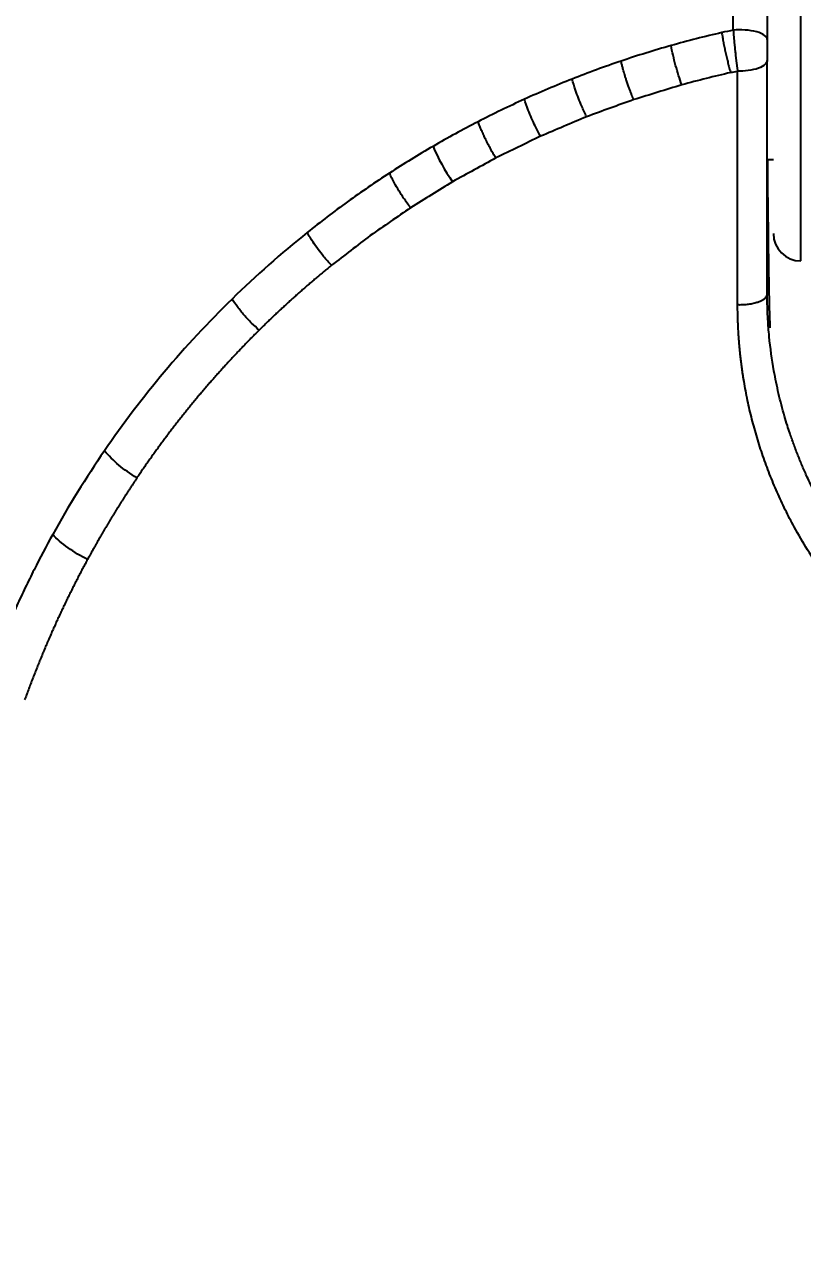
# Model space of a CAD drawing. Header units: millimetres. Extents: x 0 to 2520, y 0 to 1796.
# Drawn here: x 864.17 to 892.56, y 1175.05 to 1220.1 of the extents above; entities that cross this region are included whole.
import ezdxf

# ---------------------------------------------------------------- set-up
doc = ezdxf.new("R2010")
doc.units = ezdxf.units.MM
doc.header["$LTSCALE"] = 50
doc.styles.add('style1', font='gbeitc.shx')
doc.styles.add('유형1', font='gbeitc.shx', dxfattribs={"height": 8})
doc.dimstyles.new('ISO-25', dxfattribs={"dimtxt": 2.5, "dimasz": 3, "dimexe": 1.25, "dimexo": 0.5, "dimgap": 1, "dimtad": 3, "dimtoh": 1, "dimdsep": 46, "dimtxsty": '유형1', "dimcen": 2.5, "dimclrd": 5, "dimclre": 5, "dimclrt": 5, "dimadec": 0, "dimazin": 0, "dimtfac": 1, "dimtmove": 0, "dimatfit": 3, "dimfxl": 1, "dimarcsym": 0})

# ---------------------------------------------------------------- blocks, each defined once
blk = doc.blocks.new('*D4')
at = {"color": 2, "linetype": 'Continuous', "lineweight": -2}
for p, q in [((766.879, 1089.075), (766.879, 1306.611)), ((1212.102, 1085.212), (1212.102, 1306.611)), ((778.879, 1304.111), (1200.102, 1304.111))]:
    blk.add_line(p, q, dxfattribs=at)
at = {"color": 2, "linetype": 'Continuous'}
for points in [[(778.879, 1306.111), (778.879, 1302.111), (766.879, 1304.111)], [(1200.102, 1306.111), (1200.102, 1302.111), (1212.102, 1304.111)]]:
    blk.add_solid(points, dxfattribs=at)
at = {"layer": 'Defpoints', "color": 0, "linetype": 'Continuous'}
for p in [(1212.102, 1304.111), (766.879, 1087.075), (1212.102, 1083.212)]:
    blk.add_point(p, dxfattribs=at)
at = {"color": 2, "linetype": 'Continuous', "insert": (989.49, 1313.111), "char_height": 16, "attachment_point": 5, "style": 'style1'}
blk.add_mtext('445.22', dxfattribs=at)

msp = doc.modelspace()

# ---------------------------------------------------------------- linework, layer by layer
at = {"color": 7, "linetype": 'Continuous'}
for p, q in [((892.509, 1211.47), (892.509, 1232.97)), ((891.281, 1215.177), (891.509, 1215.175))]:
    msp.add_line(p, q, dxfattribs=at)
msp.add_arc((892.509, 1212.47), 1, 180, 270, dxfattribs=at)
msp.add_ellipse((879.966, 1215.129), major_axis=(1.009, -1.727), ratio=0.28012, start_param=4.24589, end_param=5.005017, dxfattribs=at)
for points, degree, knots in [([(890.045, 1219.898), (890.045, 1219.936), (890.045, 1220.011), (890.045, 1220.124), (890.045, 1220.237), (890.045, 1220.35), (890.045, 1220.463), (890.045, 1220.576), (890.045, 1220.689), (890.045, 1220.803), (890.045, 1220.916), (890.045, 1221.029), (890.045, 1221.143), (890.045, 1221.256), (890.045, 1221.37), (890.046, 1221.484), (890.046, 1221.597), (890.046, 1221.711), (890.046, 1221.825), (890.046, 1221.939), (890.046, 1222.053), (890.046, 1222.167), (890.046, 1222.281), (890.046, 1222.395), (890.046, 1222.509), (890.046, 1222.623), (890.046, 1222.737), (890.047, 1222.852), (890.047, 1222.966), (890.047, 1223.08), (890.047, 1223.195), (890.047, 1223.309), (890.047, 1223.424), (890.047, 1223.538), (890.047, 1223.653), (890.047, 1223.768), (890.047, 1223.882), (890.048, 1223.997), (890.048, 1224.112), (890.048, 1224.226), (890.048, 1224.341), (890.048, 1224.603), (890.049, 1225.015), (890.05, 1225.58), (890.051, 1226.156), (890.052, 1226.742), (890.053, 1227.339), (890.054, 1227.945), (890.054, 1228.561), (890.055, 1229.361), (890.055, 1230.344), (890.054, 1231.506), (890.053, 1232.679), (890.052, 1233.522), (890.052, 1234.042), (890.051, 1234.239), (890.051, 1234.434), (890.051, 1234.627), (890.051, 1234.818), (890.051, 1235.007), (890.051, 1235.194), (890.051, 1235.379), (890.051, 1235.562), (890.051, 1235.743), (890.051, 1235.922), (890.051, 1236.099), (890.051, 1236.274), (890.051, 1236.447), (890.051, 1236.618), (890.052, 1236.788), (890.052, 1236.955), (890.052, 1237.12), (890.053, 1237.284), (890.053, 1237.446), (890.053, 1237.606), (890.054, 1237.763), (890.054, 1237.919), (890.055, 1238.074), (890.055, 1238.226), (890.055, 1238.327), (890.055, 1238.377)], 3, [0, 0, 0, 0, 0.005442, 0.010893, 0.016352, 0.021819, 0.027294, 0.032778, 0.03827, 0.04377, 0.049279, 0.054796, 0.060321, 0.065854, 0.071396, 0.076946, 0.082504, 0.088071, 0.093646, 0.099229, 0.104821, 0.110421, 0.116029, 0.121646, 0.12727, 0.132904, 0.138545, 0.144196, 0.149854, 0.155521, 0.161196, 0.166879, 0.172571, 0.178272, 0.183981, 0.189698, 0.195424, 0.201158, 0.2069, 0.212651, 0.218411, 0.224178, 0.252071, 0.280712, 0.310106, 0.340248, 0.371132, 0.40276, 0.435134, 0.468255, 0.529973, 0.593479, 0.658772, 0.725847, 0.737313, 0.748706, 0.760025, 0.771271, 0.782444, 0.793543, 0.804568, 0.81552, 0.826398, 0.837202, 0.847933, 0.85859, 0.869173, 0.879683, 0.890118, 0.900479, 0.910766, 0.920979, 0.931117, 0.941181, 0.951171, 0.961086, 0.970926, 0.980692, 0.990383, 1, 1, 1, 1]), ([(891.281, 1237.727), (891.281, 1235.832), (891.281, 1233.681), (891.281, 1231.568), (891.281, 1229.271), (891.281, 1224.67), (891.281, 1219.554)], 2, [0, 0, 0, 0.25, 0.25, 0.5, 0.5, 1, 1, 1]), ([(891.281, 1219.554), (891.281, 1219.647), (891.153, 1219.762), (890.644, 1219.904), (890.299, 1219.92), (890.045, 1219.898)], 3, [0, 0, 0, 0, 0.5, 0.5, 1, 1, 1, 1]), ([(890.045, 1219.898), (890.045, 1219.898), (890.045, 1219.897), (890.045, 1219.895), (890.045, 1219.894), (890.045, 1219.891), (890.045, 1219.889), (890.046, 1219.883), (890.046, 1219.879), (890.047, 1219.868), (890.047, 1219.86), (890.049, 1219.838), (890.05, 1219.822), (890.053, 1219.776), (890.055, 1219.746), (890.063, 1219.653), (890.068, 1219.59), (890.076, 1219.495), (890.079, 1219.463), (890.085, 1219.399), (890.088, 1219.367), (890.097, 1219.271), (890.103, 1219.208), (890.116, 1219.081), (890.123, 1219.018), (890.137, 1218.892), (890.144, 1218.829), (890.159, 1218.704), (890.167, 1218.642), (890.183, 1218.521), (890.191, 1218.461), (890.2, 1218.402)], 3, [0, 0, 0, 0, 0.001953, 0.001953, 0.003906, 0.003906, 0.007812, 0.007812, 0.015625, 0.015625, 0.03125, 0.03125, 0.0625, 0.0625, 0.125, 0.125, 0.25, 0.25, 0.3125, 0.3125, 0.375, 0.375, 0.5, 0.5, 0.625, 0.625, 0.75, 0.75, 0.875, 0.875, 1, 1, 1, 1]), ([(888.164, 1217.898), (888.125, 1218.008), (888.085, 1218.124), (888.01, 1218.363), (887.973, 1218.487), (887.905, 1218.735), (887.874, 1218.859), (887.817, 1219.102), (887.792, 1219.22), (887.771, 1219.332)], 3, [0, 0, 0, 0, 0.25, 0.25, 0.5, 0.5, 0.75, 0.75, 1, 1, 1, 1]), ([(891.281, 1219.554), (891.281, 1219.368), (891.281, 1219.17), (891.281, 1218.977), (891.281, 1218.79)], 2, [0, 0, 0, 0.5, 0.5, 1, 1, 1]), ([(886.407, 1217.36), (886.404, 1217.366), (886.399, 1217.379), (886.389, 1217.401), (886.379, 1217.427), (886.367, 1217.457), (886.353, 1217.49), (886.338, 1217.528), (886.321, 1217.57), (886.304, 1217.616), (886.284, 1217.666), (886.264, 1217.721), (886.242, 1217.779), (886.22, 1217.843), (886.196, 1217.911), (886.171, 1217.983), (886.142, 1218.07), (886.111, 1218.168), (886.079, 1218.272), (886.051, 1218.366), (886.027, 1218.451), (886.006, 1218.526), (885.989, 1218.592), (885.974, 1218.648), (885.963, 1218.695), (885.953, 1218.733), (885.948, 1218.756), (885.945, 1218.766)], 3, [0, 0, 0, 0, 0.01387, 0.03045, 0.049756, 0.071808, 0.096626, 0.124228, 0.154634, 0.187861, 0.223923, 0.262834, 0.304603, 0.349231, 0.396711, 0.447026, 0.500147, 0.578638, 0.650808, 0.716588, 0.775961, 0.828951, 0.875601, 0.915967, 0.950113, 0.978103, 1, 1, 1, 1]), ([(891.281, 1218.79), (891.281, 1218.694), (891.173, 1218.581), (890.744, 1218.427), (890.444, 1218.395), (890.2, 1218.402)], 3, [0, 0, 0, 0, 0.5, 0.5, 1, 1, 1, 1]), ([(884.686, 1216.734), (884.627, 1216.854), (884.525, 1217.077), (884.389, 1217.411), (884.266, 1217.752), (884.194, 1217.983), (884.159, 1218.111)], 3, [0, 0, 0, 0, 0.287431, 0.497026, 0.706622, 1, 1, 1, 1]), ([(883.009, 1216.023), (882.943, 1216.14), (882.829, 1216.358), (882.677, 1216.686), (882.539, 1217.02), (882.458, 1217.247), (882.417, 1217.372)], 3, [0, 0, 0, 0, 0.287514, 0.497217, 0.70692, 1, 1, 1, 1]), ([(891.391, 1209.033), (891.372, 1209.499), (891.337, 1211.408), (891.314, 1213.517), (891.3, 1215.16)], 3, [0, 0, 0, 0, 0.252057, 1, 1, 1, 1]), ([(878.263, 1213.414), (878.177, 1213.524), (878.029, 1213.727), (877.831, 1214.034), (877.65, 1214.346), (877.544, 1214.559), (877.49, 1214.677)], 3, [0, 0, 0, 0, 0.291661, 0.499996, 0.708331, 1, 1, 1, 1]), ([(875.374, 1211.31), (875.278, 1211.411), (875.109, 1211.601), (874.882, 1211.892), (874.674, 1212.191), (874.55, 1212.396), (874.489, 1212.51)], 3, [0, 0, 0, 0, 0.287425, 0.497081, 0.706736, 1, 1, 1, 1]), ([(875.374, 1211.31), (875.351, 1211.291), (875.305, 1211.254), (875.236, 1211.197), (875.167, 1211.141), (875.098, 1211.084), (875.03, 1211.027), (874.961, 1210.97), (874.893, 1210.913), (874.825, 1210.856), (874.757, 1210.798), (874.689, 1210.741), (874.622, 1210.683), (874.554, 1210.625), (874.487, 1210.567), (874.42, 1210.509), (874.353, 1210.451), (874.286, 1210.392), (874.219, 1210.334), (874.153, 1210.275), (874.087, 1210.216), (874.021, 1210.157), (873.955, 1210.098), (873.889, 1210.038), (873.823, 1209.979), (873.758, 1209.919), (873.693, 1209.859), (873.628, 1209.799), (873.563, 1209.739), (873.498, 1209.679), (873.433, 1209.619), (873.369, 1209.558), (873.305, 1209.497), (873.24, 1209.437), (873.177, 1209.376), (873.113, 1209.314), (873.049, 1209.253), (872.986, 1209.192), (872.922, 1209.13), (872.859, 1209.068), (872.796, 1209.007), (872.755, 1208.965), (872.734, 1208.945)], 3, [0, 0, 0, 0, 0.025055, 0.050105, 0.075152, 0.100195, 0.125233, 0.150268, 0.1753, 0.200327, 0.225352, 0.250373, 0.275391, 0.300405, 0.325417, 0.350426, 0.375432, 0.400436, 0.425437, 0.450435, 0.475431, 0.500425, 0.525417, 0.550407, 0.575395, 0.600381, 0.625366, 0.650348, 0.67533, 0.70031, 0.725288, 0.750266, 0.775243, 0.800218, 0.825193, 0.850167, 0.87514, 0.900113, 0.925085, 0.950057, 0.975028, 1, 1, 1, 1]), ([(872.734, 1208.945), (872.641, 1209.025), (872.5, 1209.156), (872.318, 1209.344), (872.184, 1209.491), (872.058, 1209.641), (871.901, 1209.84), (871.8, 1209.986), (871.741, 1210.079)], 3, [0, 0, 0, 0, 0.245367, 0.371191, 0.497015, 0.62284, 0.748664, 1, 1, 1, 1]), ([(905.543, 1192.951), (905.522, 1192.953), (905.478, 1192.957), (905.412, 1192.964), (905.347, 1192.971), (905.282, 1192.979), (905.216, 1192.986), (905.151, 1192.994), (905.086, 1193.002), (905.02, 1193.011), (904.955, 1193.019), (904.89, 1193.028), (904.825, 1193.037), (904.76, 1193.047), (904.695, 1193.056), (904.63, 1193.066), (904.565, 1193.076), (904.5, 1193.087), (904.436, 1193.097), (904.371, 1193.108), (904.306, 1193.119), (904.242, 1193.131), (904.177, 1193.142), (904.112, 1193.154), (904.048, 1193.166), (903.983, 1193.178), (903.919, 1193.191), (903.855, 1193.204), (903.79, 1193.217), (903.726, 1193.23), (903.662, 1193.244), (903.598, 1193.258), (903.533, 1193.272), (903.469, 1193.286), (903.405, 1193.301), (903.341, 1193.316), (903.277, 1193.331), (903.213, 1193.346), (903.15, 1193.362), (903.086, 1193.378), (903.022, 1193.394), (902.958, 1193.41), (902.895, 1193.427), (902.831, 1193.444), (902.767, 1193.461), (902.704, 1193.478), (902.64, 1193.496), (902.577, 1193.514), (902.514, 1193.532), (902.45, 1193.55), (902.387, 1193.569), (902.324, 1193.588), (902.261, 1193.607), (902.197, 1193.626), (902.134, 1193.646), (902.071, 1193.666), (902.008, 1193.686), (901.945, 1193.706), (901.882, 1193.727), (901.617, 1193.815), (901.154, 1193.981), (900.501, 1194.245), (899.858, 1194.537), (899.227, 1194.856), (898.577, 1195.219), (897.915, 1195.629), (897.244, 1196.09), (896.594, 1196.584), (895.917, 1197.152), (895.222, 1197.802), (894.521, 1198.541), (893.875, 1199.31), (893.283, 1200.102), (892.747, 1200.914), (892.303, 1201.679), (891.937, 1202.386), (891.638, 1203.029), (891.366, 1203.685), (891.122, 1204.349), (890.906, 1205.021), (890.72, 1205.696), (890.561, 1206.379), (890.467, 1206.879), (890.415, 1207.194), (890.395, 1207.32), (890.377, 1207.447), (890.359, 1207.574), (890.342, 1207.701), (890.326, 1207.828), (890.311, 1207.955), (890.297, 1208.082), (890.284, 1208.209), (890.272, 1208.337), (890.261, 1208.464), (890.251, 1208.592), (890.242, 1208.72), (890.233, 1208.847), (890.226, 1208.975), (890.22, 1209.104), (890.214, 1209.232), (890.21, 1209.36), (890.207, 1209.488), (890.204, 1209.617), (890.203, 1209.746), (890.202, 1209.831), (890.202, 1209.874)], 3, [0, 0, 0, 0, 0.002538, 0.005074, 0.00761, 0.010145, 0.012679, 0.015213, 0.017746, 0.020278, 0.022809, 0.02534, 0.027871, 0.0304, 0.03293, 0.035459, 0.037988, 0.040516, 0.043045, 0.045573, 0.048101, 0.050628, 0.053156, 0.055684, 0.058211, 0.060739, 0.063267, 0.065795, 0.068323, 0.070852, 0.073381, 0.07591, 0.078439, 0.080969, 0.0835, 0.086031, 0.088562, 0.091094, 0.093627, 0.09616, 0.098695, 0.10123, 0.103765, 0.106302, 0.10884, 0.111379, 0.113918, 0.116459, 0.119001, 0.121544, 0.124088, 0.126633, 0.12918, 0.131728, 0.134278, 0.136829, 0.139381, 0.141935, 0.144491, 0.147048, 0.174256, 0.201485, 0.228792, 0.256233, 0.283866, 0.315584, 0.347387, 0.379362, 0.4116, 0.451796, 0.492205, 0.532998, 0.572002, 0.611162, 0.650625, 0.679435, 0.708329, 0.737362, 0.766586, 0.795507, 0.824427, 0.853393, 0.882453, 0.887775, 0.893098, 0.898421, 0.903744, 0.909069, 0.914394, 0.919722, 0.925051, 0.930382, 0.935716, 0.941052, 0.946391, 0.951733, 0.957079, 0.962428, 0.967781, 0.973139, 0.978501, 0.983868, 0.98924, 0.994617, 1, 1, 1, 1]), ([(905.707, 1194.34), (905.701, 1194.341), (905.669, 1194.344), (905.605, 1194.35), (905.509, 1194.361), (905.285, 1194.386), (904.941, 1194.432), (904.56, 1194.494), (904.257, 1194.55), (904.031, 1194.595), (903.782, 1194.649), (903.335, 1194.753), (902.821, 1194.892), (902.121, 1195.112), (901.575, 1195.31), (901.014, 1195.539), (900.597, 1195.723), (900.243, 1195.892), (900.005, 1196.012), (899.858, 1196.088), (899.712, 1196.166), (899.544, 1196.257), (899.355, 1196.363), (899.158, 1196.477), (898.877, 1196.646), (898.431, 1196.927), (897.939, 1197.268), (897.482, 1197.611), (897.134, 1197.889), (896.699, 1198.256), (896.261, 1198.656), (895.893, 1199.021), (895.679, 1199.244), (895.552, 1199.38), (895.443, 1199.498), (895.335, 1199.618), (895.212, 1199.758), (895.074, 1199.917), (894.932, 1200.088), (894.777, 1200.279), (894.595, 1200.51), (894.375, 1200.803), (894.135, 1201.139), (893.81, 1201.62), (893.507, 1202.112), (893.166, 1202.72), (892.936, 1203.168), (892.722, 1203.623), (892.595, 1203.908), (892.484, 1204.174), (892.403, 1204.375), (892.325, 1204.577), (892.249, 1204.78), (892.176, 1204.984), (892.099, 1205.21), (892.01, 1205.483), (891.907, 1205.825), (891.762, 1206.35), (891.633, 1206.902), (891.474, 1207.733), (891.368, 1208.5), (891.3, 1209.378), (891.283, 1209.873), (891.281, 1210.18), (891.281, 1210.239), (891.281, 1210.263)], 3, [0, 0, 0, 0, 0.000781, 0.003906, 0.007812, 0.0125, 0.03125, 0.05, 0.059375, 0.06875, 0.078125, 0.090625, 0.125, 0.14375, 0.18125, 0.196875, 0.21875, 0.2375, 0.245312, 0.251562, 0.257812, 0.265625, 0.275, 0.284375, 0.29375, 0.315625, 0.35, 0.36875, 0.3875, 0.40625, 0.440625, 0.4625, 0.471875, 0.479687, 0.485937, 0.492187, 0.5, 0.509375, 0.51875, 0.528125, 0.540625, 0.55625, 0.575, 0.59375, 0.63125, 0.65, 0.684375, 0.696875, 0.715625, 0.725, 0.734375, 0.74375, 0.753125, 0.7625, 0.771875, 0.784375, 0.8, 0.81875, 0.85625, 0.875, 0.93125, 0.959375, 0.992187, 0.996875, 1, 1, 1, 1]), ([(872.734, 1208.945), (872.711, 1208.922), (872.667, 1208.878), (872.6, 1208.812), (872.534, 1208.745), (872.467, 1208.678), (872.401, 1208.611), (872.335, 1208.544), (872.27, 1208.476), (872.204, 1208.409), (872.139, 1208.341), (872.074, 1208.273), (872.009, 1208.205), (871.944, 1208.137), (871.88, 1208.069), (871.815, 1208), (871.751, 1207.932), (871.687, 1207.863), (871.624, 1207.794), (871.56, 1207.725), (871.497, 1207.656), (871.434, 1207.586), (871.371, 1207.517), (871.308, 1207.447), (871.245, 1207.377), (871.183, 1207.307), (871.121, 1207.237), (871.059, 1207.167), (870.997, 1207.096), (870.936, 1207.026), (870.874, 1206.955), (870.813, 1206.884), (870.752, 1206.813), (870.692, 1206.742), (870.631, 1206.671), (870.571, 1206.599), (870.511, 1206.528), (870.451, 1206.456), (870.391, 1206.384), (870.332, 1206.312), (870.272, 1206.24), (870.213, 1206.168), (870.154, 1206.095), (870.095, 1206.022), (870.037, 1205.95), (869.978, 1205.877), (869.92, 1205.804), (869.862, 1205.73), (869.805, 1205.657), (869.747, 1205.584), (869.69, 1205.51), (869.633, 1205.436), (869.576, 1205.362), (869.519, 1205.288), (869.462, 1205.214), (869.406, 1205.14), (869.35, 1205.065), (869.294, 1204.99), (869.238, 1204.916), (869.183, 1204.841), (869.127, 1204.766), (869.072, 1204.69), (869.017, 1204.615), (868.962, 1204.54), (868.908, 1204.464), (868.853, 1204.388), (868.799, 1204.312), (868.745, 1204.236), (868.691, 1204.16), (868.638, 1204.084), (868.585, 1204.007), (868.531, 1203.931), (868.478, 1203.854), (868.426, 1203.777), (868.373, 1203.7), (868.321, 1203.623), (868.286, 1203.571), (868.269, 1203.545)], 3, [0, 0, 0, 0, 0.01335, 0.026699, 0.040045, 0.05339, 0.066733, 0.080075, 0.093415, 0.106753, 0.12009, 0.133426, 0.14676, 0.160093, 0.173425, 0.186756, 0.200085, 0.213414, 0.226741, 0.240068, 0.253394, 0.266719, 0.280043, 0.293367, 0.306689, 0.320012, 0.333334, 0.346655, 0.359976, 0.373297, 0.386617, 0.399938, 0.413258, 0.426578, 0.439898, 0.453218, 0.466537, 0.479858, 0.493178, 0.506498, 0.519819, 0.53314, 0.546462, 0.559783, 0.573106, 0.586429, 0.599752, 0.613077, 0.626402, 0.639727, 0.653054, 0.666381, 0.67971, 0.693039, 0.706369, 0.719701, 0.733033, 0.746367, 0.759702, 0.773038, 0.786376, 0.799715, 0.813055, 0.826397, 0.83974, 0.853085, 0.866432, 0.87978, 0.893131, 0.906482, 0.919836, 0.933192, 0.946549, 0.959909, 0.973271, 0.986634, 1, 1, 1, 1]), ([(868.269, 1203.545), (868.036, 1203.698), (867.571, 1204.004), (867.245, 1204.357), (867.081, 1204.534)], 3, [0, 0, 0, 0, 0.500005, 1, 1, 1, 1]), ([(868.269, 1203.545), (868.25, 1203.518), (868.213, 1203.463), (868.158, 1203.38), (868.103, 1203.297), (868.048, 1203.214), (867.994, 1203.131), (867.939, 1203.047), (867.885, 1202.964), (867.832, 1202.88), (867.778, 1202.797), (867.725, 1202.713), (867.672, 1202.629), (867.619, 1202.544), (867.566, 1202.46), (867.514, 1202.376), (867.462, 1202.291), (867.41, 1202.206), (867.358, 1202.121), (867.306, 1202.036), (867.255, 1201.951), (867.204, 1201.866), (867.153, 1201.78), (867.103, 1201.695), (867.053, 1201.609), (867.003, 1201.523), (866.953, 1201.437), (866.903, 1201.351), (866.854, 1201.265), (866.805, 1201.179), (866.756, 1201.092), (866.707, 1201.005), (866.659, 1200.919), (866.611, 1200.832), (866.563, 1200.745), (866.515, 1200.657), (866.483, 1200.599), (866.468, 1200.57)], 3, [0, 0, 0, 0, 0.028536, 0.057073, 0.08561, 0.114149, 0.142689, 0.17123, 0.199772, 0.228316, 0.256862, 0.285409, 0.313958, 0.34251, 0.371063, 0.399619, 0.428176, 0.456737, 0.4853, 0.513865, 0.542434, 0.571005, 0.599579, 0.628157, 0.656737, 0.685321, 0.713909, 0.7425, 0.771095, 0.799693, 0.828296, 0.856903, 0.885513, 0.914128, 0.942748, 0.971372, 1, 1, 1, 1]), ([(865.194, 1201.479), (864.959, 1201.055), (864.733, 1200.626), (864.406, 1199.979), (864.299, 1199.762), (864.141, 1199.435), (864.037, 1199.217), (863.884, 1198.888), (863.734, 1198.557), (863.637, 1198.336), (863.493, 1198.005), (863.399, 1197.785), (863.214, 1197.339), (863.124, 1197.114), (862.947, 1196.664), (862.861, 1196.438), (862.777, 1196.213)], 3, [0, 0, 0, 0, 0.25, 0.25, 0.375, 0.375, 0.4375, 0.5, 0.5625, 0.625, 0.625, 0.75, 0.75, 0.875, 0.875, 1, 1, 1, 1]), ([(866.468, 1200.57), (866.452, 1200.542), (866.422, 1200.485), (866.376, 1200.4), (866.331, 1200.315), (866.285, 1200.229), (866.24, 1200.144), (866.196, 1200.058), (866.151, 1199.973), (866.107, 1199.887), (866.063, 1199.801), (866.019, 1199.715), (865.975, 1199.629), (865.932, 1199.542), (865.888, 1199.456), (865.845, 1199.369), (865.803, 1199.283), (865.76, 1199.196), (865.718, 1199.109), (865.675, 1199.022), (865.634, 1198.935), (865.592, 1198.847), (865.55, 1198.76), (865.509, 1198.672), (865.468, 1198.585), (865.427, 1198.497), (865.387, 1198.409), (865.346, 1198.321), (865.306, 1198.233), (865.266, 1198.144), (865.226, 1198.056), (865.187, 1197.967), (865.148, 1197.879), (865.109, 1197.79), (865.07, 1197.701), (865.031, 1197.612), (864.993, 1197.523), (864.955, 1197.434), (864.917, 1197.344), (864.879, 1197.255), (864.841, 1197.165), (864.804, 1197.075), (864.767, 1196.986), (864.73, 1196.896), (864.694, 1196.805), (864.657, 1196.715), (864.621, 1196.625), (864.585, 1196.535), (864.549, 1196.444), (864.514, 1196.353), (864.478, 1196.263), (864.443, 1196.172), (864.408, 1196.081), (864.374, 1195.989), (864.339, 1195.898), (864.305, 1195.807), (864.271, 1195.715), (864.237, 1195.624), (864.204, 1195.532), (864.182, 1195.471), (864.17, 1195.44)], 3, [0, 0, 0, 0, 0.017118, 0.034239, 0.051363, 0.068491, 0.085622, 0.102757, 0.119895, 0.137037, 0.154182, 0.171332, 0.188485, 0.205642, 0.222802, 0.239967, 0.257136, 0.274309, 0.291486, 0.308667, 0.325853, 0.343043, 0.360237, 0.377436, 0.394639, 0.411846, 0.429059, 0.446276, 0.463497, 0.480724, 0.497955, 0.515191, 0.532432, 0.549678, 0.566929, 0.584185, 0.601447, 0.618713, 0.635985, 0.653262, 0.670545, 0.687832, 0.705126, 0.722425, 0.739729, 0.757039, 0.774355, 0.791676, 0.809004, 0.826337, 0.843676, 0.861021, 0.878372, 0.895729, 0.913092, 0.930461, 0.947836, 0.965218, 0.982606, 1, 1, 1, 1])]:
    msp.add_open_spline(points, degree=degree, knots=knots, dxfattribs=at)
for points in [[(889.624, 1219.805), (889.312, 1219.734), (889.003, 1219.66), (888.694, 1219.581)], [(890.045, 1219.898), (889.904, 1219.868), (889.764, 1219.837), (889.624, 1219.805)], [(887.771, 1219.332), (887.156, 1219.159), (886.548, 1218.97), (885.945, 1218.766)], [(888.694, 1219.581), (888.385, 1219.502), (888.077, 1219.419), (887.771, 1219.332)], [(885.945, 1218.766), (885.343, 1218.562), (884.747, 1218.343), (884.159, 1218.111)], [(884.159, 1218.111), (883.571, 1217.879), (882.99, 1217.632), (882.417, 1217.372)], [(889.054, 1218.134), (888.757, 1218.055), (888.461, 1217.977), (888.164, 1217.898)], [(889.949, 1218.347), (889.651, 1218.276), (889.352, 1218.205), (889.054, 1218.134)], [(889.949, 1218.347), (890.033, 1218.366), (890.116, 1218.384), (890.2, 1218.402)], [(890.202, 1209.874), (890.201, 1212.637), (890.2, 1215.478), (890.2, 1218.402)], [(888.164, 1217.898), (887.578, 1217.719), (886.992, 1217.539), (886.407, 1217.36)], [(882.417, 1217.372), (881.844, 1217.112), (881.28, 1216.839), (880.724, 1216.552)], [(886.407, 1217.36), (885.833, 1217.151), (885.26, 1216.943), (884.686, 1216.734)], [(884.686, 1216.734), (884.127, 1216.497), (883.568, 1216.26), (883.009, 1216.023)], [(880.724, 1216.552), (880.167, 1216.266), (879.619, 1215.966), (879.08, 1215.653)], [(883.009, 1216.023), (882.465, 1215.759), (881.921, 1215.495), (881.377, 1215.231)], [(879.08, 1215.653), (878.541, 1215.34), (878.011, 1215.015), (877.49, 1214.677)], [(881.377, 1215.231), (880.849, 1214.941), (880.321, 1214.65), (879.794, 1214.36)], [(877.49, 1214.677), (876.97, 1214.339), (876.459, 1213.99), (875.959, 1213.628)], [(879.794, 1214.36), (879.283, 1214.045), (878.773, 1213.73), (878.263, 1213.414)], [(875.959, 1213.628), (875.459, 1213.267), (874.968, 1212.894), (874.489, 1212.51)], [(878.263, 1213.414), (877.772, 1213.075), (877.28, 1212.736), (876.789, 1212.396)], [(874.489, 1212.51), (873.529, 1211.742), (872.612, 1210.93), (871.741, 1210.079)], [(876.789, 1212.396), (876.317, 1212.034), (875.846, 1211.672), (875.374, 1211.31)], [(871.741, 1210.079), (869.999, 1208.376), (868.44, 1206.515), (867.081, 1204.534)], [(867.081, 1204.534), (866.402, 1203.544), (865.773, 1202.524), (865.194, 1201.479)], [(866.468, 1200.57), (865.981, 1200.809), (865.483, 1201.165), (865.194, 1201.479)]]:
    msp.add_open_spline(points, degree=3, dxfattribs=at)
for points, weights, degree in [([(889.624, 1219.805), (889.734, 1219.069), (889.949, 1218.347)], [1, 0.92759833143, 0.999990394336], 2), ([(891.281, 1210.263), (891.281, 1213.104), (891.281, 1215.947), (891.281, 1218.79)], [0.999999999624, 0.999999999631, 0.999999999624, 0.999999999628], 3), ([(881.377, 1215.231), (880.972, 1215.874), (880.724, 1216.552)], [0.999986469155, 0.929205258001, 0.999930178106], 2), ([(890.202, 1209.874), (890.823, 1209.855), (891.281, 1210.02), (891.281, 1210.263)], [1, 0.785849892537, 0.785849892537, 0.999999999996], 3)]:
    msp.add_rational_spline(points, weights, degree=degree, dxfattribs=at)

# ---------------------------------------------------------------- dimensions: what is measured, and where the dimension line sits
dim = msp.add_linear_dim(base=(1212.102, 1304.111), p1=(766.879, 1087.075), p2=(1212.102, 1083.212), dimstyle='ISO-25', override={"dimtxt": 16, "dimasz": 12, "dimexe": 2.5, "dimexo": 2, "dimtoh": 0, "dimtxsty": 'style1', "dimcen": -1, "dimclrd": 2, "dimclre": 2, "dimclrt": 2}, dxfattribs=at)
dim.commit()
dim.dimension.update_dxf_attribs({"geometry": '*D4', "text_midpoint": (989.49, 1313.111)})

doc.saveas('drawing.dxf')
